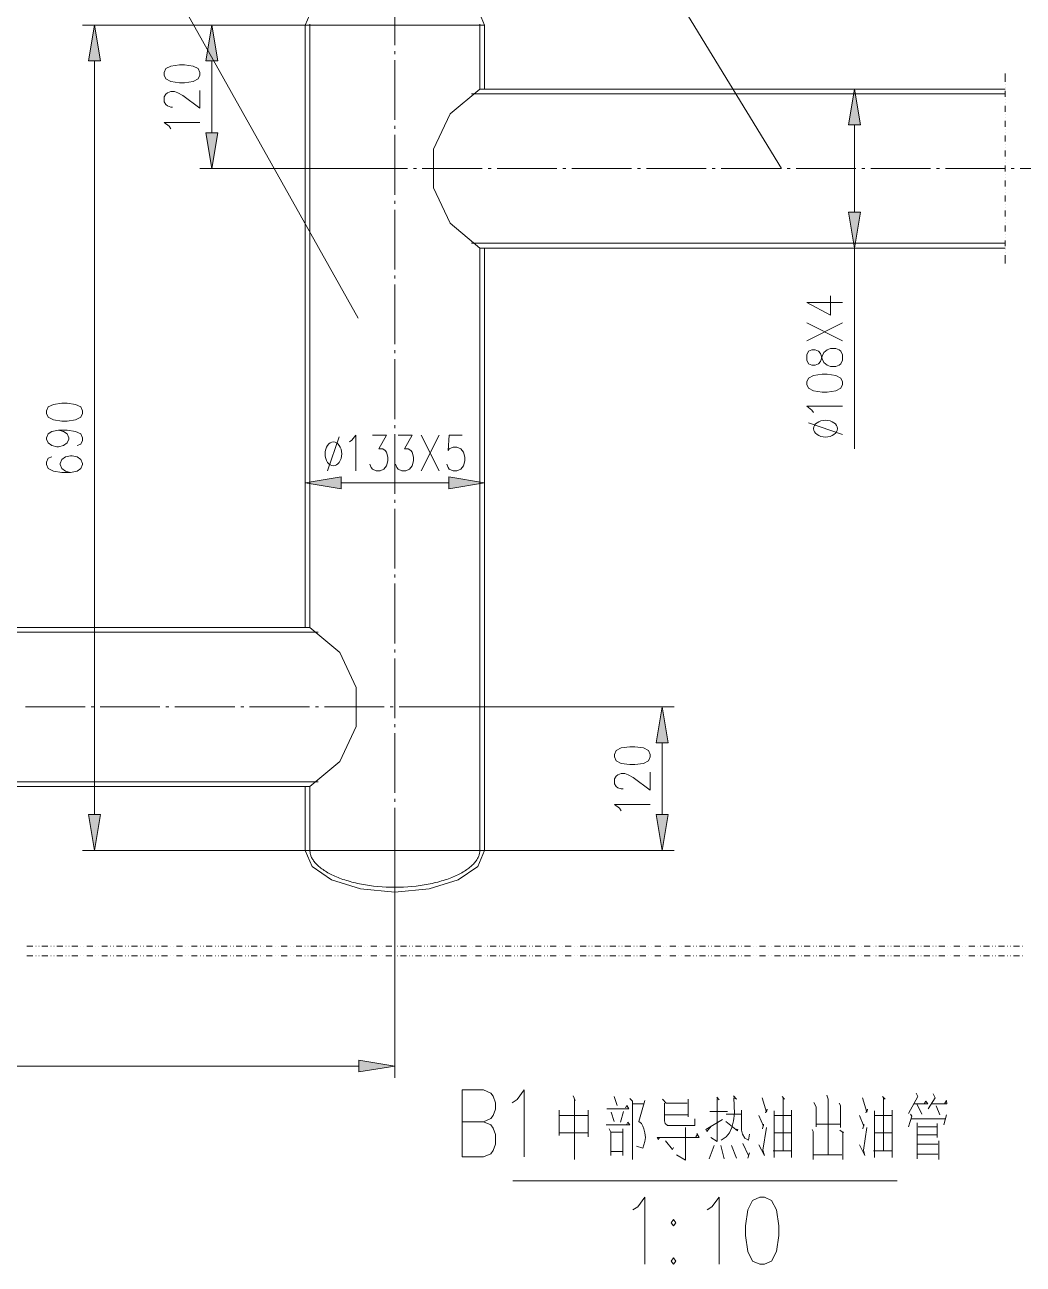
# Model space of a CAD drawing. Header units: millimetres. Extents: x 0 to 829, y 0 to 586.
# Drawn here: x 595.3 to 677.6, y 424.4 to 526.5 of the extents above; entities that cross this region are included whole.
import ezdxf

# ---------------------------------------------------------------- set-up
doc = ezdxf.new("R2010")
doc.units = ezdxf.units.MM

msp = doc.modelspace()

# ---------------------------------------------------------------- hatches: boundary and pattern name
h = msp.add_hatch(color=0)
h.dxf.hatch_style = 2
h.paths.add_polyline_path([(600.583, 523.553972), (601.073361, 526.51025), (601.56725, 523.553972)])
h = msp.add_hatch(color=0)
h.dxf.hatch_style = 2
h.paths.add_polyline_path([(610.270278, 523.553972), (610.764167, 526.51025), (611.258056, 523.553972)])
h = msp.add_hatch(color=0)
h.dxf.hatch_style = 2
h.paths.add_polyline_path([(663.246917, 518.276417), (663.740806, 521.236222), (664.234694, 518.276417)])
h = msp.add_hatch(color=0)
h.dxf.hatch_style = 2
h.paths.add_polyline_path([(610.270278, 517.637889), (610.764167, 514.678083), (611.258056, 517.637889)])
h = msp.add_hatch(color=0)
h.dxf.hatch_style = 2
h.paths.add_polyline_path([(663.246917, 511.07975), (663.740806, 508.123472), (664.234694, 511.07975)])
h = msp.add_hatch(color=0)
h.dxf.hatch_style = 2
h.paths.add_polyline_path([(621.407472, 489.2675), (618.451194, 488.773611), (621.407472, 488.279722)])
h = msp.add_hatch(color=0)
h.dxf.hatch_style = 2
h.paths.add_polyline_path([(630.283361, 489.2675), (633.239639, 488.773611), (630.283361, 488.279722)])
h = msp.add_hatch(color=0)
h.dxf.hatch_style = 2
h.paths.add_polyline_path([(647.400139, 467.356472), (647.894028, 470.31275), (648.387917, 467.356472)])
h = msp.add_hatch(color=0)
h.dxf.hatch_style = 2
h.paths.add_polyline_path([(600.583, 461.440389), (601.073361, 458.484111), (601.56725, 461.440389)])
h = msp.add_hatch(color=0)
h.dxf.hatch_style = 2
h.paths.add_polyline_path([(647.400139, 461.440389), (647.894028, 458.484111), (648.387917, 461.440389)])
h = msp.add_hatch(color=0)
h.dxf.hatch_style = 2
h.paths.add_polyline_path([(622.889139, 441.215639), (625.845417, 440.72175), (622.889139, 440.231389)])

# ---------------------------------------------------------------- linework, layer by layer
at = {"color": 0, "lineweight": 0}
for points in [[(622.811528, 502.344972), (591.721222, 557.741667)], [(657.711833, 514.678083), (631.394611, 557.741667)], [(633.239639, 526.51025), (632.675194, 527.819056), (631.073583, 528.930306), (628.674694, 529.671139), (625.845417, 529.932194), (623.016139, 529.671139), (620.61725, 528.930306), (619.015639, 527.819056), (618.451194, 526.51025)], [(625.845417, 524.845139), (625.845417, 529.773444)], [(618.451194, 526.51025), (600.089111, 526.51025)], [(614.856389, 526.51025), (609.779917, 526.51025)], [(618.451194, 526.51025), (633.239639, 526.51025)], [(618.451194, 526.51025), (618.451194, 476.870889)], [(618.846306, 526.57375), (618.846306, 526.51025)], [(618.846306, 526.51025), (618.846306, 476.870889)], [(632.844528, 526.51025), (632.844528, 526.57375)], [(632.844528, 526.51025), (632.844528, 521.236222)], [(633.239639, 526.51025), (633.239639, 521.236222)], [(625.845417, 524.107833), (625.845417, 524.35125)], [(601.073361, 523.553972), (601.073361, 461.440389)], [(610.764167, 517.637889), (610.764167, 523.553972)], [(625.845417, 518.682111), (625.845417, 523.613944)], [(676.155056, 522.516806), (676.155056, 521.828889)], [(607.525667, 519.751028), (607.384556, 519.751028), (607.102333, 519.856861), (606.961222, 519.962694), (606.820111, 520.170833), (606.820111, 520.594167), (606.961222, 520.805833), (607.102333, 520.911667), (607.384556, 521.0175), (607.666778, 521.0175), (607.949, 520.911667), (608.368806, 520.7), (609.779917, 519.645194), (609.779917, 521.123333)], [(632.844528, 521.236222), (630.392722, 519.179528), (629.041583, 516.279694), (629.041583, 513.08), (630.392722, 510.180167), (632.844528, 508.123472)], [(632.844528, 521.236222), (676.155056, 521.236222)], [(669.868556, 521.236222), (662.756556, 521.236222)], [(676.155056, 521.581944), (676.172694, 521.581944)], [(676.155056, 521.335), (676.172694, 521.335)], [(676.155056, 521.088056), (676.155056, 520.594167)], [(632.17425, 520.841111), (676.155056, 520.841111)], [(676.155056, 520.347222), (676.172694, 520.347222)], [(676.155056, 520.103806), (676.172694, 520.103806)], [(676.155056, 519.856861), (676.155056, 519.362972)], [(676.155056, 519.116028), (676.172694, 519.116028)], [(676.155056, 518.869083), (676.172694, 518.869083)], [(607.384556, 517.955389), (607.243444, 518.167056), (606.820111, 518.481028), (609.779917, 518.481028)], [(625.845417, 517.944806), (625.845417, 518.19175)], [(663.740806, 518.276417), (663.740806, 511.07975)], [(676.155056, 518.622139), (676.155056, 518.131778)], [(676.155056, 517.884833), (676.172694, 517.884833)], [(625.845417, 512.522611), (625.845417, 517.450917)], [(676.155056, 517.637889), (676.172694, 517.637889)], [(676.155056, 517.390944), (676.155056, 516.897056)], [(676.155056, 516.650111), (676.172694, 516.650111)], [(676.155056, 516.406694), (676.172694, 516.406694)], [(676.155056, 516.15975), (676.155056, 515.665861)], [(676.155056, 515.418917), (676.172694, 515.418917)], [(676.155056, 515.171972), (676.172694, 515.171972)], [(676.155056, 514.925028), (676.155056, 514.434667)], [(621.4745, 514.678083), (609.779917, 514.678083)], [(621.4745, 514.678083), (626.875528, 514.678083)], [(627.369417, 514.678083), (627.616361, 514.678083)], [(628.106722, 514.678083), (633.038556, 514.678083)], [(633.528917, 514.678083), (633.775861, 514.678083)], [(634.26975, 514.678083), (639.198056, 514.678083)], [(639.691944, 514.678083), (639.938889, 514.678083)], [(640.432778, 514.678083), (645.361083, 514.678083)], [(645.854972, 514.678083), (646.101917, 514.678083)], [(646.592278, 514.678083), (651.524111, 514.678083)], [(652.014472, 514.678083), (652.261417, 514.678083)], [(652.755306, 514.678083), (657.683611, 514.678083)], [(658.1775, 514.678083), (658.424444, 514.678083)], [(658.918333, 514.678083), (663.846639, 514.678083)], [(664.340528, 514.678083), (664.587472, 514.678083)], [(665.077833, 514.678083), (670.009667, 514.678083)], [(670.503556, 514.678083), (670.746972, 514.678083)], [(671.240861, 514.678083), (676.172694, 514.678083)], [(676.155056, 514.187722), (676.172694, 514.187722)], [(676.155056, 513.940778), (676.172694, 513.940778)], [(676.663056, 514.678083), (676.91, 514.678083)], [(677.403889, 514.678083), (682.332194, 514.678083)], [(676.155056, 513.693833), (676.155056, 513.199944)], [(676.155056, 512.953), (676.172694, 512.953)], [(625.845417, 511.781778), (625.845417, 512.028722)], [(676.155056, 512.706056), (676.172694, 512.706056)], [(676.155056, 512.462639), (676.155056, 511.96875)], [(676.155056, 511.721806), (676.172694, 511.721806)], [(625.845417, 506.359583), (625.845417, 511.287889)], [(676.155056, 511.474861), (676.172694, 511.474861)], [(676.155056, 511.227917), (676.155056, 510.737556)], [(676.155056, 510.490611), (676.172694, 510.490611)], [(676.155056, 510.243667), (676.172694, 510.243667)], [(676.155056, 509.996722), (676.155056, 509.502833)], [(676.155056, 509.255889), (676.172694, 509.255889)], [(676.155056, 509.008944), (676.172694, 509.008944)], [(676.155056, 508.765528), (676.155056, 508.271639)], [(632.17425, 508.518583), (676.155056, 508.518583)], [(632.844528, 508.123472), (632.844528, 458.484111)], [(632.844528, 508.123472), (676.155056, 508.123472)], [(633.239639, 508.123472), (633.239639, 458.484111)], [(669.868556, 508.123472), (662.756556, 508.123472)], [(663.740806, 508.123472), (663.740806, 491.574667)], [(676.155056, 508.024694), (676.172694, 508.024694)], [(676.155056, 507.77775), (676.172694, 507.77775)], [(676.155056, 507.530806), (676.155056, 506.842889)], [(625.845417, 505.61875), (625.845417, 505.865694)], [(625.845417, 500.196556), (625.845417, 505.128389)], [(659.79675, 503.65025), (661.768778, 502.595444), (661.768778, 504.179417)], [(659.79675, 503.65025), (662.756556, 503.65025)], [(662.756556, 500.482306), (659.79675, 501.960444)], [(659.79675, 500.482306), (662.756556, 501.960444)], [(625.845417, 499.45925), (625.845417, 499.706194)], [(625.845417, 494.037056), (625.845417, 498.965361)], [(660.361194, 494.566222), (660.220083, 494.777889), (659.79675, 495.095389), (662.756556, 495.095389)], [(625.845417, 493.296222), (625.845417, 493.543167)], [(659.937861, 493.723083), (662.756556, 492.770583)], [(598.117083, 493.130417), (598.540417, 493.024583), (598.822639, 492.812917), (598.960222, 492.495417), (598.960222, 492.389583), (598.822639, 492.075611), (598.540417, 491.863944), (598.117083, 491.758111), (597.975972, 491.758111), (597.552639, 491.863944), (597.270417, 492.075611), (597.129306, 492.389583), (597.129306, 492.495417), (597.270417, 492.812917), (597.552639, 493.024583), (598.117083, 493.130417), (598.822639, 493.130417), (599.524667, 493.024583), (599.948, 492.812917), (600.089111, 492.495417), (600.089111, 492.28375), (599.948, 491.969778), (599.665778, 491.863944)], [(621.248722, 492.576556), (620.29975, 489.757861)], [(622.095389, 492.153222), (622.307056, 492.294333), (622.624556, 492.717667), (622.624556, 489.757861)], [(623.996861, 492.717667), (625.1575, 492.717667), (624.526028, 491.588778), (624.843528, 491.588778), (625.051667, 491.447667), (625.1575, 491.310083), (625.263333, 490.88675), (625.263333, 490.604528), (625.1575, 490.181194), (624.945833, 489.898972), (624.631861, 489.757861), (624.314361, 489.757861), (623.996861, 489.898972), (623.891028, 490.040083), (623.785194, 490.322306)], [(625.845417, 487.874028), (625.845417, 492.802333)], [(626.11, 492.717667), (627.270639, 492.717667), (626.639167, 491.588778), (626.953139, 491.588778), (627.164806, 491.447667), (627.270639, 491.310083), (627.376472, 490.88675), (627.376472, 490.604528), (627.270639, 490.181194), (627.058972, 489.898972), (626.745, 489.757861), (626.4275, 489.757861), (626.11, 489.898972), (626.004167, 490.040083), (625.898333, 490.322306)], [(628.011472, 489.757861), (629.489611, 492.717667)], [(628.011472, 492.717667), (629.489611, 489.757861)], [(631.391083, 492.717667), (630.336278, 492.717667), (630.230444, 491.447667), (630.336278, 491.588778), (630.65025, 491.729889), (630.96775, 491.729889), (631.28525, 491.588778), (631.496917, 491.310083), (631.60275, 490.88675), (631.60275, 490.604528), (631.496917, 490.181194), (631.28525, 489.898972), (630.96775, 489.757861), (630.65025, 489.757861), (630.336278, 489.898972), (630.230444, 490.040083), (630.124611, 490.322306)], [(597.552639, 490.911444), (597.270417, 490.805611), (597.129306, 490.488111), (597.129306, 490.279972), (597.270417, 489.962472), (597.69375, 489.750806), (598.399306, 489.644972), (599.101333, 489.644972), (599.665778, 489.750806), (599.948, 489.962472), (600.089111, 490.279972), (600.089111, 490.382278), (599.948, 490.699778), (599.665778, 490.911444), (599.242444, 491.017278), (599.101333, 491.017278), (598.681528, 490.911444), (598.399306, 490.699778), (598.258194, 490.382278), (598.258194, 490.279972), (598.399306, 489.962472), (598.681528, 489.750806), (599.101333, 489.644972)], [(618.451194, 481.509917), (618.451194, 489.757861)], [(633.239639, 481.509917), (633.239639, 489.757861)], [(630.283361, 488.773611), (621.407472, 488.773611)], [(625.845417, 487.133194), (625.845417, 487.380139)], [(625.845417, 481.711), (625.845417, 486.642833)], [(625.845417, 480.973694), (625.845417, 481.220639)], [(625.845417, 475.5515), (625.845417, 480.479806)], [(561.008389, 476.870889), (618.846306, 476.870889)], [(565.418111, 476.475778), (619.516583, 476.475778)], [(618.846306, 463.758139), (621.298111, 465.814833), (622.64925, 468.714667), (622.64925, 471.914361), (621.298111, 474.814194), (618.846306, 476.870889)], [(625.845417, 474.810667), (625.845417, 475.057611)], [(625.845417, 469.388472), (625.845417, 474.316778)], [(595.386583, 470.31275), (600.318417, 470.31275)], [(600.812306, 470.31275), (601.055722, 470.31275)], [(601.549611, 470.31275), (606.477917, 470.31275)], [(606.971806, 470.31275), (607.21875, 470.31275)], [(607.712639, 470.31275), (612.640944, 470.31275)], [(613.134833, 470.31275), (613.381778, 470.31275)], [(613.875667, 470.31275), (618.803972, 470.31275)], [(619.297861, 470.31275), (619.541278, 470.31275)], [(620.035167, 470.31275), (624.967, 470.31275)], [(625.457361, 470.31275), (625.704306, 470.31275)], [(626.198194, 470.31275), (628.960444, 470.31275)], [(628.960444, 470.31275), (648.878278, 470.31275)], [(625.845417, 468.647639), (625.845417, 468.894583)], [(625.845417, 463.225444), (625.845417, 468.157278)], [(647.894028, 467.356472), (647.894028, 461.440389)], [(644.655528, 463.553528), (644.514417, 463.553528), (644.232194, 463.659361), (644.091083, 463.765194), (643.949972, 463.976861), (643.949972, 464.396667), (644.091083, 464.608333), (644.232194, 464.714167), (644.514417, 464.82), (644.796639, 464.82), (645.075333, 464.714167), (645.498667, 464.5025), (646.90625, 463.447694), (646.90625, 464.925833)], [(561.008389, 463.758139), (618.846306, 463.758139)], [(565.615667, 464.15325), (619.516583, 464.15325)], [(618.451194, 463.758139), (618.451194, 458.484111)], [(618.846306, 463.758139), (618.846306, 458.484111)], [(625.845417, 462.488139), (625.845417, 462.731556)], [(625.845417, 457.062417), (625.845417, 461.99425)], [(644.514417, 461.757889), (644.373306, 461.969556), (643.949972, 462.287056), (646.90625, 462.287056)], [(618.451194, 458.484111), (600.089111, 458.484111)], [(618.451194, 458.484111), (633.239639, 458.484111)], [(633.239639, 458.484111), (632.675194, 457.171778), (631.073583, 456.064056), (628.674694, 455.323222), (625.845417, 455.062167), (623.016139, 455.323222), (620.61725, 456.064056), (619.015639, 457.171778), (618.451194, 458.484111)], [(632.844528, 458.484111), (632.844528, 458.420611), (632.837472, 458.357111), (632.830417, 458.293611), (632.819833, 458.230111), (632.802194, 458.166611), (632.784556, 458.099583), (632.763389, 458.036083), (632.735167, 457.972583), (632.706944, 457.905556), (632.671667, 457.838528), (632.632861, 457.7715), (632.590528, 457.704472), (632.544667, 457.637444), (632.495278, 457.570417), (632.442361, 457.503389), (632.382389, 457.436361), (632.322417, 457.369333), (632.255389, 457.302306), (632.184833, 457.235278), (632.107222, 457.16825), (632.029611, 457.101222), (631.948472, 457.037722), (631.860278, 456.970694), (631.768556, 456.907194), (631.673306, 456.843694), (631.574528, 456.780194), (631.472222, 456.716694), (631.366389, 456.656722), (631.257028, 456.59675), (631.144139, 456.536778), (631.027722, 456.480333), (630.907778, 456.420361), (630.784306, 456.367444), (630.657306, 456.311), (630.530306, 456.258083), (630.39625, 456.208694), (630.262194, 456.155778), (630.121083, 456.106389), (629.979972, 456.060528), (629.835333, 456.014667), (629.690694, 455.972333), (629.542528, 455.93), (629.390833, 455.887667), (629.235611, 455.848861), (629.080389, 455.810056), (628.921639, 455.774778), (628.762889, 455.743028), (628.600611, 455.711278), (628.438333, 455.679528), (628.272528, 455.651306), (627.937389, 455.598389), (627.595194, 455.556056), (627.253, 455.520778), (626.90375, 455.492556), (626.550972, 455.471389), (626.198194, 455.460806), (625.845417, 455.457278), (625.492639, 455.460806), (625.139861, 455.471389), (624.787083, 455.492556), (624.437833, 455.520778), (624.095639, 455.556056), (623.753444, 455.598389), (623.418306, 455.651306), (623.2525, 455.679528), (623.090222, 455.711278), (622.927944, 455.743028), (622.769194, 455.774778), (622.610444, 455.810056), (622.455222, 455.848861), (622.3, 455.887667), (622.148306, 455.93), (622.000139, 455.972333), (621.8555, 456.014667), (621.710861, 456.060528), (621.56975, 456.106389), (621.428639, 456.155778), (621.294583, 456.208694), (621.160528, 456.258083), (621.033528, 456.311), (620.906528, 456.367444), (620.783056, 456.420361), (620.663111, 456.480333), (620.546694, 456.536778), (620.433806, 456.59675), (620.324444, 456.656722), (620.218611, 456.716694), (620.116306, 456.780194), (620.017528, 456.843694), (619.922278, 456.907194), (619.830556, 456.970694), (619.742361, 457.037722), (619.661222, 457.101222), (619.583611, 457.16825), (619.506, 457.235278), (619.435444, 457.302306), (619.371944, 457.369333), (619.308444, 457.436361), (619.248472, 457.503389), (619.195556, 457.570417), (619.146167, 457.637444), (619.100306, 457.704472), (619.057972, 457.7715), (619.019167, 457.838528), (618.983889, 457.905556), (618.955667, 457.972583), (618.927444, 458.036083), (618.906278, 458.099583), (618.888639, 458.166611), (618.871, 458.230111), (618.860417, 458.293611), (618.853361, 458.357111), (618.846306, 458.420611), (618.846306, 458.484111)], [(625.845417, 458.484111), (625.845417, 439.7375)], [(633.239639, 458.484111), (648.878278, 458.484111)], [(625.845417, 456.325111), (625.845417, 456.572056)], [(625.845417, 452.222306), (625.845417, 455.831222)], [(595.513583, 450.596), (596.007472, 450.596)], [(596.250889, 450.596), (596.268528, 450.596)], [(596.497833, 450.596), (596.515472, 450.596)], [(596.744778, 450.596), (597.238667, 450.596)], [(597.485611, 450.596), (597.50325, 450.596)], [(597.732556, 450.596), (597.750194, 450.596)], [(597.9795, 450.596), (598.469861, 450.596)], [(598.716806, 450.596), (598.734444, 450.596)], [(598.96375, 450.596), (598.981389, 450.596)], [(599.210694, 450.596), (599.704583, 450.596)], [(599.948, 450.596), (599.965639, 450.596)], [(600.194944, 450.596), (600.212583, 450.596)], [(600.441889, 450.596), (600.935778, 450.596)], [(601.182722, 450.596), (601.200361, 450.596)], [(601.429667, 450.596), (601.447306, 450.596)], [(601.676611, 450.596), (602.166972, 450.596)], [(602.413917, 450.596), (602.431556, 450.596)], [(602.660861, 450.596), (602.6785, 450.596)], [(602.907806, 450.596), (603.401694, 450.596)], [(603.645111, 450.596), (603.66275, 450.596)], [(603.892056, 450.596), (603.909694, 450.596)], [(604.139, 450.596), (604.632889, 450.596)], [(604.879833, 450.596), (604.897472, 450.596)], [(605.126778, 450.596), (605.144417, 450.596)], [(605.373722, 450.596), (605.864083, 450.596)], [(606.111028, 450.596), (606.128667, 450.596)], [(606.357972, 450.596), (606.375611, 450.596)], [(606.604917, 450.596), (607.098806, 450.596)], [(607.342222, 450.596), (607.359861, 450.596)], [(607.589167, 450.596), (607.606806, 450.596)], [(607.836111, 450.596), (608.33, 450.596)], [(608.576944, 450.596), (608.594583, 450.596)], [(608.823889, 450.596), (608.841528, 450.596)], [(609.070833, 450.596), (609.561194, 450.596)], [(609.808139, 450.596), (609.825778, 450.596)], [(610.055083, 450.596), (610.072722, 450.596)], [(610.302028, 450.596), (610.795917, 450.596)], [(611.042861, 450.596), (611.0605, 450.596)], [(611.286278, 450.596), (611.303917, 450.596)], [(611.533222, 450.596), (612.027111, 450.596)], [(612.274056, 450.596), (612.291694, 450.596)], [(612.521, 450.596), (612.538639, 450.596)], [(612.767944, 450.596), (613.258306, 450.596)], [(613.50525, 450.596), (613.522889, 450.596)], [(613.752194, 450.596), (613.769833, 450.596)], [(613.999139, 450.596), (614.493028, 450.596)], [(614.739972, 450.596), (614.757611, 450.596)], [(614.983389, 450.596), (615.001028, 450.596)], [(615.230333, 450.596), (615.724222, 450.596)], [(615.971167, 450.596), (615.988806, 450.596)], [(616.218111, 450.596), (616.23575, 450.596)], [(616.465056, 450.596), (616.955417, 450.596)], [(617.202361, 450.596), (617.22, 450.596)], [(617.449306, 450.596), (617.466944, 450.596)], [(617.69625, 450.596), (618.190139, 450.596)], [(618.437083, 450.596), (618.454722, 450.596)], [(618.6805, 450.596), (618.698139, 450.596)], [(618.927444, 450.596), (619.421333, 450.596)], [(619.668278, 450.596), (619.685917, 450.596)], [(619.915222, 450.596), (619.932861, 450.596)], [(620.162167, 450.596), (620.652528, 450.596)], [(620.899472, 450.596), (620.917111, 450.596)], [(621.146417, 450.596), (621.164056, 450.596)], [(621.393361, 450.596), (621.88725, 450.596)], [(622.134194, 450.596), (622.151833, 450.596)], [(622.377611, 450.596), (622.39525, 450.596)], [(622.624556, 450.596), (623.118444, 450.596)], [(623.365389, 450.596), (623.383028, 450.596)], [(623.612333, 450.596), (623.629972, 450.596)], [(623.859278, 450.596), (624.349639, 450.596)], [(624.596583, 450.596), (624.614222, 450.596)], [(624.843528, 450.596), (624.861167, 450.596)], [(625.090472, 450.596), (625.584361, 450.596)], [(625.831306, 450.596), (625.848944, 450.596)], [(626.074722, 450.596), (626.092361, 450.596)], [(626.321667, 450.596), (626.815556, 450.596)], [(627.0625, 450.596), (627.080139, 450.596)], [(627.309444, 450.596), (627.327083, 450.596)], [(627.556389, 450.596), (628.04675, 450.596)], [(628.293694, 450.596), (628.311333, 450.596)], [(628.540639, 450.596), (628.558278, 450.596)], [(628.787583, 450.596), (629.281472, 450.596)], [(629.528417, 450.596), (629.546056, 450.596)], [(629.771833, 450.596), (629.789472, 450.596)], [(630.018778, 450.596), (630.512667, 450.596)], [(630.759611, 450.596), (630.77725, 450.596)], [(631.006556, 450.596), (631.024194, 450.596)], [(631.2535, 450.596), (631.743861, 450.596)], [(631.990806, 450.596), (632.008444, 450.596)], [(632.23775, 450.596), (632.255389, 450.596)], [(632.484694, 450.596), (632.978583, 450.596)], [(633.225528, 450.596), (633.243167, 450.596)], [(633.468944, 450.596), (633.486583, 450.596)], [(633.715889, 450.596), (634.209778, 450.596)], [(634.456722, 450.596), (634.474361, 450.596)], [(634.703667, 450.596), (634.721306, 450.596)], [(634.950611, 450.596), (635.440972, 450.596)], [(635.687917, 450.596), (635.705556, 450.596)], [(635.934861, 450.596), (635.9525, 450.596)], [(636.181806, 450.596), (636.675694, 450.596)], [(636.922639, 450.596), (636.940278, 450.596)], [(637.166056, 450.596), (637.183694, 450.596)], [(637.413, 450.596), (637.906889, 450.596)], [(638.153833, 450.596), (638.171472, 450.596)], [(638.400778, 450.596), (638.418417, 450.596)], [(638.647722, 450.596), (639.138083, 450.596)], [(639.385028, 450.596), (639.402667, 450.596)], [(639.631972, 450.596), (639.649611, 450.596)], [(639.878917, 450.596), (640.372806, 450.596)], [(640.61975, 450.596), (640.637389, 450.596)], [(640.866694, 450.596), (640.884333, 450.596)], [(641.110111, 450.596), (641.604, 450.596)], [(641.850944, 450.596), (641.868583, 450.596)], [(642.097889, 450.596), (642.115528, 450.596)], [(642.344833, 450.596), (642.835194, 450.596)], [(643.082139, 450.596), (643.099778, 450.596)], [(643.329083, 450.596), (643.346722, 450.596)], [(643.576028, 450.596), (644.069917, 450.596)], [(644.316861, 450.596), (644.3345, 450.596)], [(644.563806, 450.596), (644.581444, 450.596)], [(644.807222, 450.596), (645.301111, 450.596)], [(645.548056, 450.596), (645.565694, 450.596)], [(645.795, 450.596), (645.812639, 450.596)], [(646.041944, 450.596), (646.532306, 450.596)], [(646.77925, 450.596), (646.796889, 450.596)], [(647.026194, 450.596), (647.043833, 450.596)], [(647.273139, 450.596), (647.767028, 450.596)], [(648.013972, 450.596), (648.031611, 450.596)], [(648.260917, 450.596), (648.278556, 450.596)], [(648.504333, 450.596), (648.998222, 450.596)], [(649.245167, 450.596), (649.262806, 450.596)], [(649.492111, 450.596), (649.50975, 450.596)], [(649.739056, 450.596), (650.229417, 450.596)], [(650.476361, 450.596), (650.494, 450.596)], [(650.723306, 450.596), (650.740944, 450.596)], [(650.97025, 450.596), (651.464139, 450.596)], [(651.711083, 450.596), (651.728722, 450.596)], [(651.958028, 450.596), (651.975667, 450.596)], [(652.201444, 450.596), (652.695333, 450.596)], [(652.942278, 450.596), (652.959917, 450.596)], [(653.189222, 450.596), (653.206861, 450.596)], [(653.436167, 450.596), (653.930056, 450.596)], [(654.173472, 450.596), (654.191111, 450.596)], [(654.420417, 450.596), (654.438056, 450.596)], [(654.667361, 450.596), (655.16125, 450.596)], [(655.408194, 450.596), (655.425833, 450.596)], [(655.655139, 450.596), (655.672778, 450.596)], [(655.898556, 450.596), (656.392444, 450.596)], [(656.639389, 450.596), (656.657028, 450.596)], [(656.886333, 450.596), (656.903972, 450.596)], [(657.133278, 450.596), (657.627167, 450.596)], [(657.870583, 450.596), (657.888222, 450.596)], [(658.117528, 450.596), (658.135167, 450.596)], [(658.364472, 450.596), (658.858361, 450.596)], [(659.105306, 450.596), (659.122944, 450.596)], [(659.35225, 450.596), (659.369889, 450.596)], [(659.595667, 450.596), (660.089556, 450.596)], [(660.3365, 450.596), (660.354139, 450.596)], [(660.583444, 450.596), (660.601083, 450.596)], [(660.830389, 450.596), (661.324278, 450.596)], [(661.567694, 450.596), (661.585333, 450.596)], [(661.814639, 450.596), (661.832278, 450.596)], [(662.061583, 450.596), (662.555472, 450.596)], [(662.802417, 450.596), (662.820056, 450.596)], [(663.049361, 450.596), (663.067, 450.596)], [(663.292778, 450.596), (663.786667, 450.596)], [(664.033611, 450.596), (664.05125, 450.596)], [(664.280556, 450.596), (664.298194, 450.596)], [(664.5275, 450.596), (665.021389, 450.596)], [(665.264806, 450.596), (665.282444, 450.596)], [(665.51175, 450.596), (665.529389, 450.596)], [(665.758694, 450.596), (666.252583, 450.596)], [(666.499528, 450.596), (666.517167, 450.596)], [(666.746472, 450.596), (666.764111, 450.596)], [(666.993417, 450.596), (667.483778, 450.596)], [(667.730722, 450.596), (667.748361, 450.596)], [(667.977667, 450.596), (667.995306, 450.596)], [(668.224611, 450.596), (668.7185, 450.596)], [(668.961917, 450.596), (668.979556, 450.596)], [(669.208861, 450.596), (669.2265, 450.596)], [(669.455806, 450.596), (669.949694, 450.596)], [(670.196639, 450.596), (670.214278, 450.596)], [(670.443583, 450.596), (670.461222, 450.596)], [(670.690528, 450.596), (671.180889, 450.596)], [(671.427833, 450.596), (671.445472, 450.596)], [(671.674778, 450.596), (671.692417, 450.596)], [(671.921722, 450.596), (672.415611, 450.596)], [(672.659028, 450.596), (672.676667, 450.596)], [(672.905972, 450.596), (672.923611, 450.596)], [(673.152917, 450.596), (673.646806, 450.596)], [(673.89375, 450.596), (673.911389, 450.596)], [(674.140694, 450.596), (674.158333, 450.596)], [(674.387639, 450.596), (674.878, 450.596)], [(675.124944, 450.596), (675.142583, 450.596)], [(675.371889, 450.596), (675.389528, 450.596)], [(675.618833, 450.596), (676.112722, 450.596)], [(676.356139, 450.596), (676.373778, 450.596)], [(676.603083, 450.596), (676.620722, 450.596)], [(676.850028, 450.596), (677.343917, 450.596)], [(677.590861, 450.596), (677.6085, 450.596)], [(595.513583, 449.805778), (596.007472, 449.805778)], [(596.250889, 449.805778), (596.268528, 449.805778)], [(596.497833, 449.805778), (596.515472, 449.805778)], [(596.744778, 449.805778), (597.238667, 449.805778)], [(597.485611, 449.805778), (597.50325, 449.805778)], [(597.732556, 449.805778), (597.750194, 449.805778)], [(597.9795, 449.805778), (598.469861, 449.805778)], [(598.716806, 449.805778), (598.734444, 449.805778)], [(598.96375, 449.805778), (598.981389, 449.805778)], [(599.210694, 449.805778), (599.704583, 449.805778)], [(599.948, 449.805778), (599.965639, 449.805778)], [(600.194944, 449.805778), (600.212583, 449.805778)], [(600.441889, 449.805778), (600.935778, 449.805778)], [(601.182722, 449.805778), (601.200361, 449.805778)], [(601.429667, 449.805778), (601.447306, 449.805778)], [(601.676611, 449.805778), (602.166972, 449.805778)], [(602.413917, 449.805778), (602.431556, 449.805778)], [(602.660861, 449.805778), (602.6785, 449.805778)], [(602.907806, 449.805778), (603.401694, 449.805778)], [(603.645111, 449.805778), (603.66275, 449.805778)], [(603.892056, 449.805778), (603.909694, 449.805778)], [(604.139, 449.805778), (604.632889, 449.805778)], [(604.879833, 449.805778), (604.897472, 449.805778)], [(605.126778, 449.805778), (605.144417, 449.805778)], [(605.373722, 449.805778), (605.864083, 449.805778)], [(606.111028, 449.805778), (606.128667, 449.805778)], [(606.357972, 449.805778), (606.375611, 449.805778)], [(606.604917, 449.805778), (607.098806, 449.805778)], [(607.342222, 449.805778), (607.359861, 449.805778)], [(607.589167, 449.805778), (607.606806, 449.805778)], [(607.836111, 449.805778), (608.33, 449.805778)], [(608.576944, 449.805778), (608.594583, 449.805778)], [(608.823889, 449.805778), (608.841528, 449.805778)], [(609.070833, 449.805778), (609.561194, 449.805778)], [(609.808139, 449.805778), (609.825778, 449.805778)], [(610.055083, 449.805778), (610.072722, 449.805778)], [(610.302028, 449.805778), (610.795917, 449.805778)], [(611.042861, 449.805778), (611.0605, 449.805778)], [(611.286278, 449.805778), (611.303917, 449.805778)], [(611.533222, 449.805778), (612.027111, 449.805778)], [(612.274056, 449.805778), (612.291694, 449.805778)], [(612.521, 449.805778), (612.538639, 449.805778)], [(612.767944, 449.805778), (613.258306, 449.805778)], [(613.50525, 449.805778), (613.522889, 449.805778)], [(613.752194, 449.805778), (613.769833, 449.805778)], [(613.999139, 449.805778), (614.493028, 449.805778)], [(614.739972, 449.805778), (614.757611, 449.805778)], [(614.983389, 449.805778), (615.001028, 449.805778)], [(615.230333, 449.805778), (615.724222, 449.805778)], [(615.971167, 449.805778), (615.988806, 449.805778)], [(616.218111, 449.805778), (616.23575, 449.805778)], [(616.465056, 449.805778), (616.955417, 449.805778)], [(617.202361, 449.805778), (617.22, 449.805778)], [(617.449306, 449.805778), (617.466944, 449.805778)], [(617.69625, 449.805778), (618.190139, 449.805778)], [(618.437083, 449.805778), (618.454722, 449.805778)], [(618.6805, 449.805778), (618.698139, 449.805778)], [(618.927444, 449.805778), (619.421333, 449.805778)], [(619.668278, 449.805778), (619.685917, 449.805778)], [(619.915222, 449.805778), (619.932861, 449.805778)], [(620.162167, 449.805778), (620.652528, 449.805778)], [(620.899472, 449.805778), (620.917111, 449.805778)], [(621.146417, 449.805778), (621.164056, 449.805778)], [(621.393361, 449.805778), (621.88725, 449.805778)], [(622.134194, 449.805778), (622.151833, 449.805778)], [(622.377611, 449.805778), (622.39525, 449.805778)], [(622.624556, 449.805778), (623.118444, 449.805778)], [(623.365389, 449.805778), (623.383028, 449.805778)], [(623.612333, 449.805778), (623.629972, 449.805778)], [(623.859278, 449.805778), (624.349639, 449.805778)], [(624.596583, 449.805778), (624.614222, 449.805778)], [(624.843528, 449.805778), (624.861167, 449.805778)], [(625.090472, 449.805778), (625.584361, 449.805778)], [(625.831306, 449.805778), (625.848944, 449.805778)], [(626.074722, 449.805778), (626.092361, 449.805778)], [(626.321667, 449.805778), (626.815556, 449.805778)], [(627.0625, 449.805778), (627.080139, 449.805778)], [(627.309444, 449.805778), (627.327083, 449.805778)], [(627.556389, 449.805778), (628.04675, 449.805778)], [(628.293694, 449.805778), (628.311333, 449.805778)], [(628.540639, 449.805778), (628.558278, 449.805778)], [(628.787583, 449.805778), (629.281472, 449.805778)], [(629.528417, 449.805778), (629.546056, 449.805778)], [(629.771833, 449.805778), (629.789472, 449.805778)], [(630.018778, 449.805778), (630.512667, 449.805778)], [(630.759611, 449.805778), (630.77725, 449.805778)], [(631.006556, 449.805778), (631.024194, 449.805778)], [(631.2535, 449.805778), (631.743861, 449.805778)], [(631.990806, 449.805778), (632.008444, 449.805778)], [(632.23775, 449.805778), (632.255389, 449.805778)], [(632.484694, 449.805778), (632.978583, 449.805778)], [(633.225528, 449.805778), (633.243167, 449.805778)], [(633.468944, 449.805778), (633.486583, 449.805778)], [(633.715889, 449.805778), (634.209778, 449.805778)], [(634.456722, 449.805778), (634.474361, 449.805778)], [(634.703667, 449.805778), (634.721306, 449.805778)], [(634.950611, 449.805778), (635.440972, 449.805778)], [(635.687917, 449.805778), (635.705556, 449.805778)], [(635.934861, 449.805778), (635.9525, 449.805778)], [(636.181806, 449.805778), (636.675694, 449.805778)], [(636.922639, 449.805778), (636.940278, 449.805778)], [(637.166056, 449.805778), (637.183694, 449.805778)], [(637.413, 449.805778), (637.906889, 449.805778)], [(638.153833, 449.805778), (638.171472, 449.805778)], [(638.400778, 449.805778), (638.418417, 449.805778)], [(638.647722, 449.805778), (639.138083, 449.805778)], [(639.385028, 449.805778), (639.402667, 449.805778)], [(639.631972, 449.805778), (639.649611, 449.805778)], [(639.878917, 449.805778), (640.372806, 449.805778)], [(640.61975, 449.805778), (640.637389, 449.805778)], [(640.866694, 449.805778), (640.884333, 449.805778)], [(641.110111, 449.805778), (641.604, 449.805778)], [(641.850944, 449.805778), (641.868583, 449.805778)], [(642.097889, 449.805778), (642.115528, 449.805778)], [(642.344833, 449.805778), (642.835194, 449.805778)], [(643.082139, 449.805778), (643.099778, 449.805778)], [(643.329083, 449.805778), (643.346722, 449.805778)], [(643.576028, 449.805778), (644.069917, 449.805778)], [(644.316861, 449.805778), (644.3345, 449.805778)], [(644.563806, 449.805778), (644.581444, 449.805778)], [(644.807222, 449.805778), (645.301111, 449.805778)], [(645.548056, 449.805778), (645.565694, 449.805778)], [(645.795, 449.805778), (645.812639, 449.805778)], [(646.041944, 449.805778), (646.532306, 449.805778)], [(646.77925, 449.805778), (646.796889, 449.805778)], [(647.026194, 449.805778), (647.043833, 449.805778)], [(647.273139, 449.805778), (647.767028, 449.805778)], [(648.013972, 449.805778), (648.031611, 449.805778)], [(648.260917, 449.805778), (648.278556, 449.805778)], [(648.504333, 449.805778), (648.998222, 449.805778)], [(649.245167, 449.805778), (649.262806, 449.805778)], [(649.492111, 449.805778), (649.50975, 449.805778)], [(649.739056, 449.805778), (650.229417, 449.805778)], [(650.476361, 449.805778), (650.494, 449.805778)], [(650.723306, 449.805778), (650.740944, 449.805778)], [(650.97025, 449.805778), (651.464139, 449.805778)], [(651.711083, 449.805778), (651.728722, 449.805778)], [(651.958028, 449.805778), (651.975667, 449.805778)], [(652.201444, 449.805778), (652.695333, 449.805778)], [(652.942278, 449.805778), (652.959917, 449.805778)], [(653.189222, 449.805778), (653.206861, 449.805778)], [(653.436167, 449.805778), (653.930056, 449.805778)], [(654.173472, 449.805778), (654.191111, 449.805778)], [(654.420417, 449.805778), (654.438056, 449.805778)], [(654.667361, 449.805778), (655.16125, 449.805778)], [(655.408194, 449.805778), (655.425833, 449.805778)], [(655.655139, 449.805778), (655.672778, 449.805778)], [(655.898556, 449.805778), (656.392444, 449.805778)], [(656.639389, 449.805778), (656.657028, 449.805778)], [(656.886333, 449.805778), (656.903972, 449.805778)], [(657.133278, 449.805778), (657.627167, 449.805778)], [(657.870583, 449.805778), (657.888222, 449.805778)], [(658.117528, 449.805778), (658.135167, 449.805778)], [(658.364472, 449.805778), (658.858361, 449.805778)], [(659.105306, 449.805778), (659.122944, 449.805778)], [(659.35225, 449.805778), (659.369889, 449.805778)], [(659.595667, 449.805778), (660.089556, 449.805778)], [(660.3365, 449.805778), (660.354139, 449.805778)], [(660.583444, 449.805778), (660.601083, 449.805778)], [(660.830389, 449.805778), (661.324278, 449.805778)], [(661.567694, 449.805778), (661.585333, 449.805778)], [(661.814639, 449.805778), (661.832278, 449.805778)], [(662.061583, 449.805778), (662.555472, 449.805778)], [(662.802417, 449.805778), (662.820056, 449.805778)], [(663.049361, 449.805778), (663.067, 449.805778)], [(663.292778, 449.805778), (663.786667, 449.805778)], [(664.033611, 449.805778), (664.05125, 449.805778)], [(664.280556, 449.805778), (664.298194, 449.805778)], [(664.5275, 449.805778), (665.021389, 449.805778)], [(665.264806, 449.805778), (665.282444, 449.805778)], [(665.51175, 449.805778), (665.529389, 449.805778)], [(665.758694, 449.805778), (666.252583, 449.805778)], [(666.499528, 449.805778), (666.517167, 449.805778)], [(666.746472, 449.805778), (666.764111, 449.805778)], [(666.993417, 449.805778), (667.483778, 449.805778)], [(667.730722, 449.805778), (667.748361, 449.805778)], [(667.977667, 449.805778), (667.995306, 449.805778)], [(668.224611, 449.805778), (668.7185, 449.805778)], [(668.961917, 449.805778), (668.979556, 449.805778)], [(669.208861, 449.805778), (669.2265, 449.805778)], [(669.455806, 449.805778), (669.949694, 449.805778)], [(670.196639, 449.805778), (670.214278, 449.805778)], [(670.443583, 449.805778), (670.461222, 449.805778)], [(670.690528, 449.805778), (671.180889, 449.805778)], [(671.427833, 449.805778), (671.445472, 449.805778)], [(671.674778, 449.805778), (671.692417, 449.805778)], [(671.921722, 449.805778), (672.415611, 449.805778)], [(672.659028, 449.805778), (672.676667, 449.805778)], [(672.905972, 449.805778), (672.923611, 449.805778)], [(673.152917, 449.805778), (673.646806, 449.805778)], [(673.89375, 449.805778), (673.911389, 449.805778)], [(674.140694, 449.805778), (674.158333, 449.805778)], [(674.387639, 449.805778), (674.878, 449.805778)], [(675.124944, 449.805778), (675.142583, 449.805778)], [(675.371889, 449.805778), (675.389528, 449.805778)], [(675.618833, 449.805778), (676.112722, 449.805778)], [(676.356139, 449.805778), (676.373778, 449.805778)], [(676.603083, 449.805778), (676.620722, 449.805778)], [(676.850028, 449.805778), (677.343917, 449.805778)], [(677.590861, 449.805778), (677.6085, 449.805778)], [(559.329167, 440.72175), (622.889139, 440.72175)], [(631.384028, 433.232278), (631.384028, 438.75325), (633.1585, 438.75325), (633.751167, 438.492194), (633.948722, 438.227611), (634.146278, 437.701972), (634.146278, 437.176333), (633.948722, 436.650694), (633.751167, 436.389639), (633.1585, 436.125056)], [(635.525639, 437.701972), (635.92075, 437.966556), (636.509889, 438.75325), (636.509889, 433.232278)], [(640.542139, 438.259361), (640.707944, 437.871306), (640.669139, 437.980667), (640.669139, 433.013556), (640.669139, 435.221944), (639.423833, 435.221944), (641.787444, 435.221944), (641.787444, 434.890333), (641.787444, 437.098722), (641.787444, 436.65775), (639.385028, 436.65775), (639.385028, 437.098722), (639.385028, 434.999694)], [(643.939389, 438.202917), (644.186333, 437.48325)], [(653.753667, 438.259361), (654.000611, 437.980667), (653.792472, 438.093556), (653.834806, 436.823556), (653.753667, 436.21325), (653.630194, 435.662917), (653.422056, 435.221944), (653.171583, 434.890333), (652.758833, 434.615167)], [(657.768278, 438.202917), (657.976417, 437.980667), (657.852944, 438.093556), (657.852944, 433.729694), (657.023917, 433.729694), (658.554972, 433.729694), (658.554972, 433.179361), (658.554972, 437.098722), (658.554972, 436.65775), (657.105056, 436.65775), (657.105056, 437.042278), (657.105056, 433.179361), (657.105056, 435.221944), (658.554972, 435.221944)], [(661.454806, 438.312278), (661.578278, 437.980667), (661.578278, 433.454528)], [(666.0515, 438.202917), (666.259639, 437.980667), (666.132639, 438.093556), (666.132639, 433.729694), (665.307139, 433.729694), (666.838194, 433.729694), (666.838194, 433.179361), (666.838194, 437.098722), (666.838194, 436.65775), (665.388278, 436.65775), (665.388278, 437.042278), (665.388278, 433.179361), (665.388278, 435.221944), (666.838194, 435.221944)], [(668.824333, 438.478083), (668.951333, 438.202917), (668.203444, 436.823556)], [(670.231917, 438.421639), (670.397722, 438.093556), (669.819167, 437.208083)], [(643.3185, 437.208083), (645.138833, 437.208083), (644.973028, 437.48325), (644.849556, 437.264528)], [(645.2235, 438.037111), (645.428111, 437.814861), (645.428111, 433.013556)], [(645.470444, 437.596139), (646.341806, 437.596139)], [(646.465278, 437.871306), (645.967861, 436.160333), (646.176, 435.994528), (646.299472, 435.772278), (646.380611, 435.553556), (646.465278, 435.221944), (646.507611, 434.833889), (646.465278, 434.502278), (646.299472, 433.951944), (645.759722, 434.11775)], [(647.915194, 437.980667), (648.204472, 437.649056), (649.943667, 437.649056)], [(648.081, 437.649056), (648.081, 436.21325), (648.119806, 435.994528), (648.327944, 435.828722), (650.564556, 435.828722), (650.564556, 436.379056)], [(650.024806, 437.980667), (650.024806, 436.544861)], [(651.806333, 436.989361), (653.25625, 436.989361), (652.427222, 436.989361), (652.427222, 438.037111), (652.427222, 434.502278), (651.891, 434.833889)], [(652.384889, 438.146472), (652.593028, 437.92775)], [(656.11375, 438.093556), (656.484167, 436.932917), (656.5265, 437.155167), (656.403028, 436.876472)], [(660.378833, 437.7055), (660.583444, 437.373889), (660.583444, 435.719361)], [(662.488444, 437.649056), (662.573111, 437.48325), (662.573111, 435.662917)], [(664.393444, 438.093556), (664.767389, 436.932917), (664.809722, 437.155167), (664.68625, 436.876472)], [(668.619722, 437.596139), (669.776833, 437.596139), (669.611028, 437.814861), (669.487556, 437.596139)], [(668.909, 437.539694), (669.279417, 436.767111)], [(670.108444, 437.596139), (671.350222, 437.596139), (671.311417, 437.871306), (671.145611, 437.596139)], [(670.482389, 437.430333), (670.771667, 436.710667)], [(631.384028, 436.125056), (633.1585, 436.125056), (633.751167, 435.864), (633.948722, 435.599417), (634.146278, 435.073778), (634.146278, 434.283556), (633.948722, 433.757917), (633.751167, 433.496861), (633.1585, 433.232278), (631.384028, 433.232278)], [(643.688917, 436.932917), (643.939389, 436.160333)], [(644.68375, 436.989361), (644.436806, 436.103889)], [(648.119806, 436.710667), (649.986, 436.710667)], [(651.929806, 435.772278), (651.559389, 435.331306), (651.474722, 435.497111), (652.8435, 436.326139)], [(653.132778, 436.160333), (654.085278, 435.38775), (654.124083, 435.497111), (653.877139, 435.553556)], [(653.171583, 436.767111), (654.416889, 436.767111), (654.416889, 437.098722), (654.416889, 435.440667), (654.498028, 435.109056), (654.706167, 434.780972), (654.995444, 434.615167), (655.076583, 435.109056)], [(655.863278, 436.65775), (656.237222, 435.772278), (656.237222, 435.938083), (656.156083, 435.553556)], [(664.1465, 436.65775), (664.520444, 435.772278), (664.520444, 435.938083), (664.435778, 435.553556)], [(668.36925, 436.767111), (668.453917, 436.601306), (668.203444, 435.719361)], [(668.411583, 436.379056), (671.269083, 436.379056)], [(671.311417, 436.710667), (671.103278, 435.885167)], [(643.276167, 435.885167), (645.2235, 435.885167), (645.057694, 436.103889), (644.934222, 435.885167)], [(643.523111, 435.553556), (643.650111, 435.274861), (643.650111, 433.345167)], [(643.650111, 435.274861), (644.641417, 435.274861)], [(644.641417, 435.553556), (644.641417, 433.345167)], [(647.664722, 434.833889), (647.54125, 434.668083), (647.460111, 434.833889), (650.9385, 434.833889), (650.730361, 435.1655)], [(649.820194, 435.662917), (649.820194, 432.957111), (649.072306, 433.398083)], [(655.863278, 434.227111), (656.318361, 433.345167), (656.194889, 433.786139), (656.484167, 435.662917)], [(660.255361, 435.497111), (660.3365, 435.331306), (660.3365, 433.013556)], [(660.544639, 435.938083), (662.615444, 435.938083)], [(662.530778, 435.440667), (662.820056, 435.221944)], [(662.78125, 435.331306), (662.78125, 433.013556)], [(664.1465, 434.227111), (664.601583, 433.345167), (664.478111, 433.786139), (664.767389, 435.662917)], [(668.909, 436.050972), (668.909, 433.066472)], [(668.990139, 435.719361), (670.563528, 435.719361)], [(670.563528, 435.994528), (670.563528, 434.833889)], [(648.162139, 434.558722), (648.740694, 433.842583), (648.825361, 434.004861)], [(650.772694, 435.056139), (650.645694, 434.890333)], [(652.180278, 434.170667), (651.764, 433.066472)], [(652.7165, 434.170667), (653.005778, 433.066472)], [(653.587861, 434.170667), (654.000611, 433.122917)], [(654.540361, 434.336472), (654.995444, 433.345167), (655.076583, 433.563889), (654.953111, 433.122917)], [(668.951333, 435.056139), (670.563528, 435.056139)], [(668.951333, 434.283556), (670.605861, 434.283556)], [(670.687, 434.558722), (670.687, 433.013556)], [(643.650111, 433.676778), (644.641417, 433.676778)], [(660.378833, 433.398083), (662.696583, 433.398083)], [(668.909, 433.454528), (670.605861, 433.454528)], [(635.578556, 431.253194), (667.258, 431.253194)], [(645.473972, 428.861361), (645.865556, 429.122417), (646.458222, 429.912639), (646.458222, 424.391667)], [(651.584083, 428.861361), (651.979194, 429.122417), (652.571861, 429.912639), (652.571861, 424.391667)]]:
    msp.add_lwpolyline(points, dxfattribs=at)
for points in [[(600.583, 523.553972), (601.073361, 526.51025), (601.56725, 523.553972)], [(610.270278, 523.553972), (610.764167, 526.51025), (611.258056, 523.553972)], [(606.820111, 522.389806), (606.961222, 522.072306), (607.384556, 521.864167), (608.090111, 521.758333), (608.509917, 521.758333), (609.215472, 521.864167), (609.638806, 522.072306), (609.779917, 522.389806), (609.779917, 522.601472), (609.638806, 522.918972), (609.215472, 523.130639), (608.509917, 523.236472), (608.090111, 523.236472), (607.384556, 523.130639), (606.961222, 522.918972), (606.820111, 522.601472)], [(663.246917, 518.276417), (663.740806, 521.236222), (664.234694, 518.276417)], [(610.270278, 517.637889), (610.764167, 514.678083), (611.258056, 517.637889)], [(663.246917, 511.07975), (663.740806, 508.123472), (664.234694, 511.07975)], [(659.79675, 498.898333), (659.937861, 498.580833), (660.220083, 498.475), (660.502306, 498.475), (660.784528, 498.580833), (660.925639, 498.7925), (661.06675, 499.215833), (661.207861, 499.533333), (661.486556, 499.741472), (661.768778, 499.847306), (662.192111, 499.847306), (662.474333, 499.741472), (662.615444, 499.635639), (662.756556, 499.321667), (662.756556, 498.898333), (662.615444, 498.580833), (662.474333, 498.475), (662.192111, 498.369167), (661.768778, 498.369167), (661.486556, 498.475), (661.207861, 498.686667), (661.06675, 499.004167), (660.925639, 499.4275), (660.784528, 499.635639), (660.502306, 499.741472), (660.220083, 499.741472), (659.937861, 499.635639), (659.79675, 499.321667)], [(659.79675, 496.891028), (659.937861, 496.573528), (660.361194, 496.361861), (661.06675, 496.256028), (661.486556, 496.256028), (662.192111, 496.361861), (662.615444, 496.573528), (662.756556, 496.891028), (662.756556, 497.102694), (662.615444, 497.420194), (662.192111, 497.631861), (661.486556, 497.737694), (661.06675, 497.737694), (660.361194, 497.631861), (659.937861, 497.420194), (659.79675, 497.102694)], [(597.129306, 494.502722), (597.270417, 494.185222), (597.69375, 493.977083), (598.399306, 493.87125), (598.822639, 493.87125), (599.524667, 493.977083), (599.948, 494.185222), (600.089111, 494.502722), (600.089111, 494.714389), (599.948, 495.031889), (599.524667, 495.243556), (598.822639, 495.349389), (598.399306, 495.349389), (597.69375, 495.243556), (597.270417, 495.031889), (597.129306, 494.714389)], [(621.407472, 489.2675), (618.451194, 488.773611), (621.407472, 488.279722)], [(630.283361, 489.2675), (633.239639, 488.773611), (630.283361, 488.279722)], [(647.400139, 467.356472), (647.894028, 470.31275), (648.387917, 467.356472)], [(643.949972, 466.192306), (644.091083, 465.878333), (644.514417, 465.666667), (645.216444, 465.560833), (645.639778, 465.560833), (646.345333, 465.666667), (646.768667, 465.878333), (646.90625, 466.192306), (646.90625, 466.403972), (646.768667, 466.721472), (646.345333, 466.933139), (645.639778, 467.038972), (645.216444, 467.038972), (644.514417, 466.933139), (644.091083, 466.721472), (643.949972, 466.403972)], [(600.583, 461.440389), (601.073361, 458.484111), (601.56725, 461.440389)], [(647.400139, 461.440389), (647.894028, 458.484111), (648.387917, 461.440389)], [(622.889139, 441.215639), (625.845417, 440.72175), (622.889139, 440.231389)], [(655.92325, 429.912639), (655.330583, 429.648056), (654.939, 428.861361), (654.741444, 427.5455), (654.741444, 426.758806), (654.939, 425.442944), (655.330583, 424.652722), (655.92325, 424.391667), (656.318361, 424.391667), (656.9075, 424.652722), (657.302611, 425.442944), (657.500167, 426.758806), (657.500167, 427.5455), (657.302611, 428.861361), (656.9075, 429.648056), (656.318361, 429.912639)], [(648.825361, 428.071139), (648.627806, 427.810083), (648.825361, 427.5455), (649.022917, 427.810083)], [(648.825361, 424.917306), (648.627806, 424.652722), (648.825361, 424.391667), (649.022917, 424.652722)]]:
    msp.add_lwpolyline(points, close=True, dxfattribs=at)
for centre, major_axis, ratio in [((661.347208, 493.246833), (0.986014, 0), 0.697674), ((620.774236, 491.167208), (0, 0.986014), 0.695886)]:
    msp.add_ellipse(centre, major_axis=major_axis, ratio=ratio, start_param=0, end_param=6.283185, dxfattribs=at)

doc.saveas('drawing.dxf')
